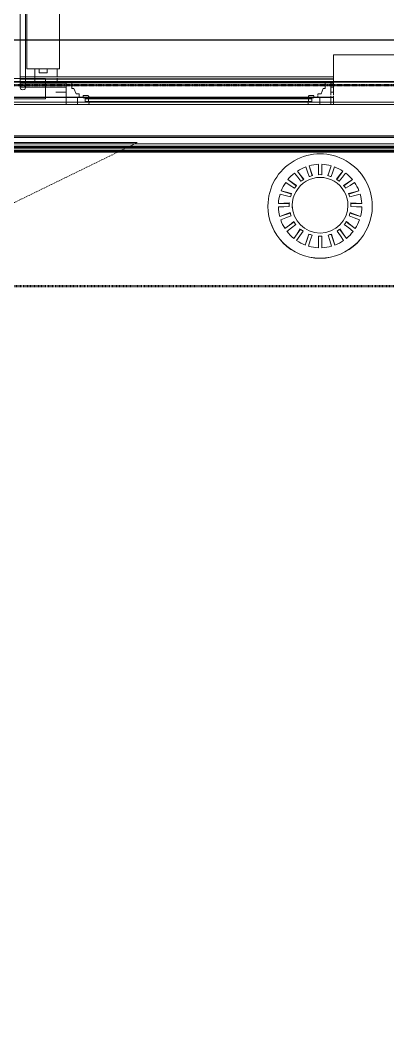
# Model space of a CAD drawing. Header units: inches. Extents: x -4218 to -1830, y 9757 to 12359.
# Drawn here: x -3604.3 to -3551.5, y 11981.6 to 12127.9 of the extents above; entities that cross this region are included whole.
import ezdxf

# ---------------------------------------------------------------- set-up
doc = ezdxf.new("R2010")
doc.units = ezdxf.units.IN
doc.header["$MEASUREMENT"] = 0
doc.linetypes.add('Dash 1_16_', pattern=[0.125, 0.0625, -0.0625])
for name, color, linetype, lineweight in [('A-FLOR-1', 192, 'Continuous', 9), ('A-FLOR-HRAL', 11, 'Continuous', 9), ('A-FLOR-PATT-1', 9, 'Continuous', 9), ('A-GENM', 5, 'Continuous', 9), ('A-GLAZ-1', 151, 'Continuous', 9), ('A-GLAZ-2', 151, 'Continuous', 20), ('A-ROOF-1', 253, 'Dash 1_16_', 9), ('A-ROOF-2', 254, 'Dash 1_16_', 9), ('A-ROOF-3', 7, 'Dash 1_16_', 9), ('A-WALL-1', 113, 'Continuous', 9), ('C-PROP-LINE-1', 91, 'Dash 1_16_', 50), ('M-EQPM', 50, 'Continuous', 9)]:
    doc.layers.add(name, color=color, linetype=linetype, lineweight=lineweight)

# ---------------------------------------------------------------- blocks, each defined once
blk = doc.blocks.new('Basic Wall _ EXT - FIBER CEMENT - LARGE - ___-2505162-BACKGROUND - ROOF PLAN')
at = {"layer": 'A-WALL-1'}
for p, q in [((-3604.25, 12118.91), (-3604.31, 12118.91)), ((-3604.25, 12118.91), (-3604.31, 12118.91)), ((-3604.31, 12118.88), (-3604.25, 12118.88)), ((-3604.25, 12118.88), (-3604.31, 12118.88)), ((-3604.17, 12118.91), (-3604.25, 12118.91)), ((-3604.17, 12118.91), (-3604.25, 12118.91)), ((-3604.25, 12118.88), (-3604.17, 12118.88)), ((-3604.17, 12118.88), (-3604.25, 12118.88)), ((-3604.08, 12118.91), (-3604.17, 12118.91)), ((-3604.08, 12118.91), (-3604.17, 12118.91)), ((-3604.17, 12118.88), (-3604.08, 12118.88)), ((-3604.08, 12118.88), (-3604.17, 12118.88)), ((-3603.98, 12118.91), (-3604.08, 12118.91)), ((-3603.98, 12118.91), (-3604.08, 12118.91)), ((-3604.08, 12118.88), (-3603.98, 12118.88)), ((-3603.98, 12118.88), (-3604.08, 12118.88)), ((-3603.89, 12118.91), (-3603.98, 12118.91)), ((-3603.89, 12118.91), (-3603.98, 12118.91)), ((-3603.98, 12118.88), (-3603.89, 12118.88)), ((-3603.89, 12118.88), (-3603.98, 12118.88)), ((-3603.8, 12118.91), (-3603.88, 12118.91)), ((-3603.8, 12118.91), (-3603.88, 12118.91)), ((-3603.88, 12118.88), (-3603.8, 12118.88)), ((-3603.8, 12118.88), (-3603.88, 12118.88)), ((-3603.72, 12118.91), (-3603.79, 12118.91)), ((-3603.72, 12118.91), (-3603.79, 12118.91)), ((-3603.78, 12118.88), (-3603.72, 12118.88)), ((-3603.72, 12118.88), (-3603.78, 12118.88)), ((-3603.66, 12118.91), (-3603.72, 12118.91)), ((-3603.66, 12118.91), (-3603.72, 12118.91)), ((-3603.72, 12118.88), (-3603.66, 12118.88)), ((-3603.66, 12118.88), (-3603.72, 12118.88)), ((-3600.84, 12118.91), (-3603.61, 12118.91)), ((-3600.84, 12118.91), (-3603.61, 12118.91)), ((-3603.61, 12118.88), (-3600.84, 12118.88)), ((-3600.84, 12118.88), (-3603.61, 12118.88)), ((-3600.73, 12118.91), (-3600.82, 12118.91)), ((-3600.73, 12118.91), (-3600.82, 12118.91)), ((-3600.82, 12118.88), (-3600.73, 12118.88)), ((-3600.73, 12118.88), (-3600.82, 12118.88)), ((-3597.74, 12118.91), (-3600.73, 12118.91)), ((-3597.74, 12118.91), (-3600.73, 12118.91)), ((-3600.73, 12118.88), (-3597.74, 12118.88)), ((-3597.74, 12118.88), (-3600.73, 12118.88)), ((-3559.34, 12118.91), (-3559.71, 12118.91)), ((-3559.34, 12118.91), (-3559.71, 12118.91)), ((-3559.71, 12118.88), (-3559.34, 12118.88)), ((-3559.34, 12118.88), (-3559.71, 12118.88)), ((-3601.21, 12116.87), (-3606.28, 12116.87)), ((-3601.21, 12116.87), (-3606.28, 12116.87)), ((-3606.28, 12116.84), (-3601.2, 12116.84)), ((-3601.2, 12116.84), (-3606.28, 12116.84)), ((-3600.87, 12116.87), (-3601.17, 12116.87)), ((-3600.87, 12116.87), (-3601.17, 12116.87)), ((-3601.17, 12116.84), (-3600.86, 12116.84)), ((-3600.86, 12116.84), (-3601.17, 12116.84)), ((-3600.74, 12116.87), (-3600.84, 12116.87)), ((-3600.74, 12116.87), (-3600.84, 12116.87)), ((-3600.84, 12116.84), (-3600.74, 12116.84)), ((-3600.74, 12116.84), (-3600.84, 12116.84)), ((-3597.74, 12116.87), (-3600.74, 12116.87)), ((-3597.74, 12116.87), (-3600.74, 12116.87)), ((-3600.74, 12116.84), (-3597.74, 12116.84)), ((-3597.74, 12116.84), (-3600.74, 12116.84)), ((-3559.34, 12116.87), (-3559.71, 12116.87)), ((-3559.34, 12116.87), (-3559.71, 12116.87)), ((-3559.71, 12116.84), (-3559.34, 12116.84)), ((-3559.34, 12116.84), (-3559.71, 12116.84))]:
    blk.add_line(p, q, dxfattribs=at)
blk = doc.blocks.new('Basic Wall _ EXT - FIBER CEMENT - LARGE - ___-2162455-BACKGROUND - ROOF PLAN')
at = {"layer": 'A-WALL-1'}
for p, q in [((-3604.31, 12119.8), (-3604.25, 12119.8)), ((-3604.25, 12119.8), (-3604.17, 12119.8)), ((-3604.17, 12119.8), (-3604.08, 12119.8)), ((-3604.08, 12119.8), (-3603.98, 12119.8)), ((-3603.98, 12119.8), (-3603.89, 12119.8)), ((-3603.88, 12119.8), (-3603.8, 12119.8)), ((-3603.79, 12119.8), (-3603.72, 12119.8)), ((-3603.72, 12119.8), (-3603.66, 12119.8)), ((-3603.61, 12119.8), (-3559.34, 12119.8)), ((-3604.25, 12119.5), (-3604.31, 12119.5)), ((-3604.25, 12119.5), (-3604.31, 12119.5)), ((-3604.25, 12119.48), (-3604.31, 12119.48)), ((-3604.25, 12119.46), (-3604.31, 12119.46)), ((-3604.25, 12119.46), (-3604.31, 12119.46)), ((-3604.25, 12119.46), (-3604.31, 12119.46)), ((-3604.17, 12119.5), (-3604.25, 12119.5)), ((-3604.17, 12119.5), (-3604.25, 12119.5)), ((-3604.17, 12119.48), (-3604.25, 12119.48)), ((-3604.17, 12119.46), (-3604.25, 12119.46)), ((-3604.17, 12119.46), (-3604.25, 12119.46)), ((-3604.17, 12119.46), (-3604.25, 12119.46)), ((-3604.08, 12119.5), (-3604.17, 12119.5)), ((-3604.08, 12119.5), (-3604.17, 12119.5)), ((-3604.08, 12119.48), (-3604.17, 12119.48)), ((-3604.08, 12119.46), (-3604.17, 12119.46)), ((-3604.08, 12119.46), (-3604.17, 12119.46)), ((-3604.08, 12119.46), (-3604.17, 12119.46)), ((-3603.98, 12119.5), (-3604.08, 12119.5)), ((-3603.98, 12119.5), (-3604.08, 12119.5)), ((-3603.98, 12119.48), (-3604.08, 12119.48)), ((-3603.98, 12119.46), (-3604.08, 12119.46)), ((-3603.98, 12119.46), (-3604.08, 12119.46)), ((-3603.98, 12119.46), (-3604.08, 12119.46)), ((-3603.89, 12119.5), (-3603.96, 12119.5)), ((-3603.89, 12119.5), (-3603.96, 12119.5)), ((-3603.89, 12119.48), (-3603.95, 12119.48)), ((-3603.89, 12119.46), (-3603.95, 12119.46)), ((-3603.89, 12119.46), (-3603.95, 12119.46)), ((-3603.89, 12119.46), (-3603.95, 12119.46)), ((-3603.8, 12119.5), (-3603.88, 12119.5)), ((-3603.8, 12119.5), (-3603.88, 12119.5)), ((-3603.8, 12119.48), (-3603.88, 12119.48)), ((-3603.8, 12119.46), (-3603.88, 12119.46)), ((-3603.8, 12119.46), (-3603.88, 12119.46)), ((-3603.8, 12119.46), (-3603.88, 12119.46)), ((-3603.72, 12119.5), (-3603.79, 12119.5)), ((-3603.72, 12119.5), (-3603.79, 12119.5)), ((-3603.72, 12119.48), (-3603.79, 12119.48)), ((-3603.72, 12119.46), (-3603.79, 12119.46)), ((-3603.72, 12119.46), (-3603.79, 12119.46)), ((-3603.72, 12119.46), (-3603.79, 12119.46)), ((-3603.66, 12119.5), (-3603.72, 12119.5)), ((-3603.66, 12119.5), (-3603.72, 12119.5)), ((-3603.66, 12119.48), (-3603.72, 12119.48)), ((-3603.66, 12119.46), (-3603.72, 12119.46)), ((-3603.66, 12119.46), (-3603.72, 12119.46)), ((-3603.66, 12119.46), (-3603.72, 12119.46)), ((-3603.14, 12119.5), (-3603.61, 12119.5)), ((-3603.14, 12119.5), (-3603.61, 12119.5)), ((-3603.14, 12119.48), (-3603.61, 12119.48)), ((-3603.14, 12119.46), (-3603.61, 12119.46)), ((-3603.14, 12119.46), (-3603.61, 12119.46)), ((-3603.14, 12119.46), (-3603.61, 12119.46)), ((-3602.36, 12119.5), (-3603.12, 12119.5)), ((-3602.36, 12119.5), (-3603.12, 12119.5)), ((-3602.36, 12119.48), (-3603.11, 12119.48)), ((-3602.36, 12119.46), (-3603.11, 12119.46)), ((-3602.36, 12119.46), (-3603.11, 12119.46)), ((-3602.36, 12119.46), (-3603.11, 12119.46)), ((-3601.68, 12119.5), (-3602.34, 12119.5)), ((-3601.68, 12119.5), (-3602.34, 12119.5)), ((-3601.68, 12119.48), (-3602.33, 12119.48)), ((-3601.68, 12119.46), (-3602.33, 12119.46)), ((-3601.68, 12119.46), (-3602.33, 12119.46)), ((-3601.68, 12119.46), (-3602.33, 12119.46)), ((-3601.17, 12119.5), (-3601.67, 12119.5)), ((-3601.17, 12119.5), (-3601.67, 12119.5)), ((-3601.17, 12119.48), (-3601.67, 12119.48)), ((-3601.17, 12119.46), (-3601.66, 12119.46)), ((-3601.17, 12119.46), (-3601.66, 12119.46)), ((-3601.17, 12119.46), (-3601.66, 12119.46)), ((-3600.84, 12119.5), (-3601.16, 12119.5)), ((-3600.84, 12119.5), (-3601.16, 12119.5)), ((-3600.84, 12119.48), (-3601.16, 12119.48)), ((-3600.84, 12119.46), (-3601.15, 12119.46)), ((-3600.84, 12119.46), (-3601.15, 12119.46)), ((-3600.84, 12119.46), (-3601.15, 12119.46)), ((-3600.73, 12119.5), (-3600.84, 12119.5)), ((-3600.73, 12119.5), (-3600.84, 12119.5)), ((-3600.73, 12119.48), (-3600.84, 12119.48)), ((-3600.73, 12119.46), (-3600.84, 12119.46)), ((-3600.73, 12119.46), (-3600.84, 12119.46)), ((-3600.73, 12119.46), (-3600.84, 12119.46)), ((-3559.34, 12119.5), (-3600.73, 12119.5)), ((-3559.34, 12119.5), (-3600.73, 12119.5)), ((-3559.34, 12119.48), (-3600.73, 12119.48)), ((-3559.34, 12119.46), (-3600.73, 12119.46)), ((-3559.34, 12119.46), (-3600.73, 12119.46)), ((-3559.34, 12119.46), (-3600.73, 12119.46)), ((-3601.21, 12116.87), (-3606.28, 12116.87)), ((-3601.21, 12116.87), (-3606.28, 12116.87)), ((-3606.28, 12116.84), (-3601.2, 12116.84)), ((-3601.2, 12116.84), (-3606.28, 12116.84)), ((-3600.87, 12116.87), (-3601.17, 12116.87)), ((-3600.87, 12116.87), (-3601.17, 12116.87)), ((-3601.17, 12116.84), (-3600.86, 12116.84)), ((-3600.86, 12116.84), (-3601.17, 12116.84)), ((-3600.74, 12116.87), (-3600.84, 12116.87)), ((-3600.74, 12116.87), (-3600.84, 12116.87)), ((-3600.84, 12116.84), (-3600.74, 12116.84)), ((-3600.74, 12116.84), (-3600.84, 12116.84)), ((-3559.34, 12116.87), (-3600.74, 12116.87)), ((-3559.34, 12116.87), (-3600.74, 12116.87)), ((-3600.74, 12116.84), (-3559.34, 12116.84)), ((-3559.34, 12116.84), (-3600.74, 12116.84))]:
    blk.add_line(p, q, dxfattribs=at)
blk = doc.blocks.new('Basic Wall _ EXT - FIBER CEMENT - SMALL - ___-2145929-BACKGROUND - ROOF PLAN')
at = {"layer": 'A-WALL-1'}
for p, q in [((-2061.36, 12125.15), (-3867.29, 12125.15)), ((-2061.36, 12125.15), (-3867.29, 12125.15)), ((-3867.21, 12125.07), (-2061.44, 12125.07)), ((-2061.44, 12125.07), (-3867.21, 12125.07)), ((-2067.39, 12119.12), (-3861.25, 12119.12)), ((-2067.46, 12119.05), (-3861.19, 12119.05)), ((-2067.92, 12118.59), (-3860.73, 12118.59)), ((-2067.92, 12118.59), (-3860.73, 12118.59)), ((-2067.92, 12118.59), (-3860.73, 12118.59)), ((-2070.35, 12116.17), (-3858.3, 12116.17)), ((-2070.35, 12116.17), (-3858.3, 12116.17)), ((-2075.17, 12111.34), (-3853.48, 12111.34)), ((-2075.17, 12111.34), (-3853.48, 12111.34)), ((-2075.25, 12111.26), (-3853.4, 12111.26)), ((-2075.25, 12111.26), (-3853.4, 12111.26)), ((-3853.2, 12111.06), (-2075.45, 12111.06)), ((-2075.45, 12111.06), (-3853.2, 12111.06)), ((-3852.33, 12110.19), (-2076.32, 12110.19)), ((-2076.32, 12110.19), (-3852.33, 12110.19)), ((-2076.67, 12109.84), (-3851.97, 12109.84)), ((-2076.72, 12109.79), (-3851.93, 12109.79)), ((-2076.73, 12109.78), (-3851.92, 12109.78)), ((-3851.85, 12109.72), (-2076.8, 12109.72)), ((-2076.79, 12109.72), (-3851.85, 12109.72)), ((-2076.8, 12109.72), (-3851.85, 12109.72)), ((-2076.8, 12109.71), (-3851.85, 12109.71)), ((-2076.83, 12109.68), (-3851.82, 12109.68)), ((-2076.86, 12109.65), (-3851.78, 12109.65)), ((-3851.71, 12109.57), (-2076.94, 12109.57)), ((-2077.23, 12109.28), (-3851.42, 12109.28)), ((-2077.3, 12109.22), (-3851.35, 12109.22)), ((-2077.42, 12109.09), (-3851.22, 12109.09)), ((-2077.53, 12108.98), (-3851.11, 12108.98))]:
    blk.add_line(p, q, dxfattribs=at)
blk = doc.blocks.new('Window-Double_Hung-Andersen-400_Series-Tilt_Wash - DOUBLE HUNG - COTTAGE - 3RD FLOOR-V80-BACKGROUND - ROOF PLAN')
at = {"layer": 'A-GLAZ-1'}
for p, q in [((-16.29, 2.5), (-15.7, 2.5)), ((-16.29, 2.12), (-15.7, 2.12)), ((-15.82, 2.5), (-15.82, 2.12)), ((-15.7, 2.62), (15.7, 2.62)), ((-15.7, 2.5), (15.7, 2.5)), ((-15.7, 2.12), (15.7, 2.12)), ((-15.7, 2), (15.7, 2)), ((16.29, 2.5), (15.7, 2.5)), ((16.29, 2.12), (15.7, 2.12)), ((15.82, 2.5), (15.82, 2.14))]:
    blk.add_line(p, q, dxfattribs=at)
at = {"layer": 'A-GLAZ-2'}
for p, q in [((19.01, 4.81), (-19.01, 4.81)), ((-19.01, 4.81), (-19.01, 4.56)), ((-18.2, 4.81), (-18.2, 4.56)), ((18.2, 4.81), (18.2, 4.56)), ((19.01, 4.56), (19.01, 4.81)), ((-19.01, 3.44), (-20.51, 3.44)), ((-19.01, 4.34), (-19.01, 4.28)), ((-19.01, 4.22), (-19.01, 4.17)), ((-19.01, 4.16), (-19.01, 4.11)), ((-19.01, 4.11), (-19.01, 3)), ((-19.01, 2.95), (-19.01, 2.9)), ((-18.2, 4.34), (-18.2, 4.28)), ((-18.2, 4.22), (-18.2, 4.17)), ((-18.2, 4.16), (-18.2, 4.11)), ((-18.2, 4.11), (-18.2, 4)), ((-18.2, 4), (-17.92, 4)), ((-17.92, 4), (-17.61, 3.19)), ((-17.61, 3.19), (-17.14, 3.19)), ((-17.14, 3.19), (-17.14, 3)), ((-17.14, 2.95), (-17.14, 2.9)), ((-15.86, 2.97), (-16.57, 2.97)), ((-16.57, 2.9), (-16.57, 2.95)), ((-15.85, 2.95), (-15.82, 2.9)), ((15.84, 2.94), (15.82, 2.9)), ((15.86, 2.97), (16.57, 2.97)), ((16.57, 2.9), (16.57, 2.94)), ((17.61, 3.19), (17.14, 3.19)), ((17.14, 3.17), (17.14, 3)), ((17.14, 2.94), (17.14, 2.9)), ((17.92, 4), (17.61, 3.19)), ((18.2, 4), (17.92, 4)), ((18.2, 4.33), (18.2, 4.28)), ((18.2, 4.22), (18.2, 4.17)), ((18.2, 4.11), (18.2, 4)), ((19.01, 4.28), (19.01, 4.33)), ((19.01, 4.17), (19.01, 4.21)), ((19.01, 3), (19.01, 4.11)), ((19.01, 3.44), (19.39, 3.44)), ((-19.01, 2.89), (-19.01, 2.72)), ((-19.01, 2.69), (-19.01, 2.01)), ((-19.01, 2.01), (-19.01, 1.69)), ((-17.42, 2.75), (-16.57, 2.75)), ((-17.42, 2.69), (-17.42, 2.01)), ((-17.42, 2.01), (-17.42, 1.69)), ((-17.14, 2.89), (-17.14, 2.75)), ((-16.57, 2.72), (-16.57, 2.89)), ((-16.57, 2.62), (-16.57, 2.69)), ((-15.7, 2.62), (-16.57, 2.62)), ((-16.29, 2.62), (-16.29, 2.01)), ((-15.7, 2), (-16.29, 2)), ((-15.82, 2.89), (-15.74, 2.72)), ((-15.78, 1.69), (-15.7, 2)), ((-15.73, 2.69), (-15.7, 2.62)), ((15.73, 2.69), (15.7, 2.62)), ((15.7, 2.62), (16.57, 2.62)), ((15.7, 2), (16.29, 2)), ((15.74, 1.82), (15.7, 2)), ((15.82, 2.89), (15.74, 2.72)), ((15.78, 1.69), (15.75, 1.82)), ((16.29, 2.62), (16.29, 2.01)), ((16.57, 2.72), (16.57, 2.89)), ((17.42, 2.75), (16.57, 2.75)), ((16.57, 2.62), (16.57, 2.69)), ((17.14, 2.89), (17.14, 2.75)), ((17.42, 2.69), (17.42, 2.01)), ((17.42, 2.01), (17.42, 1.86)), ((17.42, 1.85), (17.42, 1.69)), ((19.01, 2.72), (19.01, 2.89)), ((19.01, 2.01), (19.01, 2.69)), ((19.01, 1.9), (19.01, 2.01)), ((19.01, 1.69), (19.01, 1.89))]:
    blk.add_line(p, q, dxfattribs=at)
blk = doc.blocks.new('Family1 - SCUPPER-V155-BACKGROUND - ROOF PLAN')
at = {"layer": 'A-GENM'}
for p, q in [((-5, -2.01), (-5, -1.69)), ((-5, -2.89), (-5, -2.01)), ((-5, -2.94), (-5, -2.9)), ((5, -1.69), (5, -2.01)), ((5, -2.01), (5, -2.89)), ((-5, -4.11), (-5, -3)), ((-5, -4.27), (-5, -4.17)), ((-5, -4.33), (-5, -4.28)), ((-5, -4.39), (-5, -4.34)), ((5, -3), (5, -4.11)), ((5, -4.17), (5, -4.27)), ((5, -4.28), (5, -4.33)), ((5, -4.34), (5, -4.39)), ((-5, -4.97), (-5, -4.56)), ((-5, -8.81), (-5, -4.97)), ((5, -4.56), (5, -4.97)), ((5, -4.97), (5, -8.81)), ((5, -8.81), (-5, -8.81))]:
    blk.add_line(p, q, dxfattribs=at)
blk = doc.blocks.new('Railing - Baluster_01-V161-BACKGROUND - ROOF PLAN')
at = {"layer": 'A-FLOR-HRAL'}
for p, q in [((-0.59, 1.18), (0.59, 1.18)), ((-0.59, 0.59), (-0.59, 1.18)), ((0.59, 1.18), (0.59, 0.59))]:
    blk.add_line(p, q, dxfattribs=at)
blk = doc.blocks.new('Railing - Railing-2700290-BACKGROUND - ROOF PLAN')
at = {"layer": 'A-FLOR-HRAL'}
for p, q in [((-3598.7, 12184.2), (-3712.75, 12184.2)), ((-3712.75, 12184.2), (-3712.75, 12125.15)), ((-3598.7, 12125.15), (-3598.7, 12184.2)), ((-3708.02, 12179.48), (-3603.42, 12179.48)), ((-3708.02, 12125.15), (-3708.02, 12179.48)), ((-3603.42, 12179.48), (-3603.42, 12125.15)), ((-3712.75, 12125.15), (-3712.75, 12125.07)), ((-3712.75, 12125.07), (-3712.75, 12120.95)), ((-3708.02, 12125.07), (-3708.02, 12125.15)), ((-3708.02, 12120.95), (-3708.02, 12125.07)), ((-3603.42, 12125.15), (-3603.42, 12125.07)), ((-3603.42, 12125.07), (-3603.42, 12120.95)), ((-3598.7, 12125.07), (-3598.7, 12125.15)), ((-3598.7, 12120.95), (-3598.7, 12125.07)), ((-3712.51, 12120.95), (-3712.75, 12120.95)), ((-3712.28, 12120.95), (-3712.51, 12120.95)), ((-3708.5, 12120.95), (-3712.28, 12120.95)), ((-3708.02, 12120.95), (-3708.5, 12120.95)), ((-3603.19, 12120.95), (-3603.42, 12120.95)), ((-3603.07, 12120.95), (-3603.19, 12120.95)), ((-3602.95, 12120.95), (-3603.07, 12120.95)), ((-3599.17, 12120.95), (-3602.95, 12120.95)), ((-3598.7, 12120.95), (-3599.17, 12120.95))]:
    blk.add_line(p, q, dxfattribs=at)
for points, knots in [([(-3712.75, 12184.2), (-3712.75, 12184.2), (-3712.74, 12184.19), (-3712.71, 12184.17), (-3712.69, 12184.14), (-3712.66, 12184.11), (-3712.63, 12184.08), (-3712.6, 12184.06), (-3712.56, 12184.02), (-3712.52, 12183.97), (-3712.49, 12183.94), (-3712.45, 12183.9), (-3712.38, 12183.83), (-3712.32, 12183.77), (-3712.28, 12183.73)], [0, 0, 0, 0, 0.166667, 0.25, 0.333333, 0.416667, 0.458333, 0.5, 0.583333, 0.666667, 0.708333, 0.75, 0.833333, 1, 1, 1, 1]), ([(-3598.7, 12184.2), (-3598.7, 12184.2), (-3598.71, 12184.19), (-3598.73, 12184.17), (-3598.76, 12184.14), (-3598.79, 12184.11), (-3598.82, 12184.08), (-3598.84, 12184.06), (-3598.88, 12184.02), (-3598.93, 12183.97), (-3598.96, 12183.94), (-3599, 12183.9), (-3599.07, 12183.83), (-3599.13, 12183.77), (-3599.17, 12183.73)], [0, 0, 0, 0, 0.166667, 0.25, 0.333333, 0.416667, 0.458333, 0.5, 0.583333, 0.666667, 0.708333, 0.75, 0.833333, 1, 1, 1, 1]), ([(-3708.5, 12179.95), (-3708.45, 12179.91), (-3708.39, 12179.85), (-3708.32, 12179.77), (-3708.27, 12179.72), (-3708.23, 12179.69), (-3708.2, 12179.65), (-3708.17, 12179.62), (-3708.14, 12179.59), (-3708.12, 12179.57), (-3708.09, 12179.54), (-3708.06, 12179.51), (-3708.03, 12179.49), (-3708.02, 12179.48), (-3708.02, 12179.48)], [0, 0, 0, 0, 0.166667, 0.25, 0.333333, 0.375, 0.416667, 0.5, 0.541667, 0.583333, 0.666667, 0.75, 0.833333, 1, 1, 1, 1]), ([(-3602.95, 12179.95), (-3602.99, 12179.91), (-3603.05, 12179.85), (-3603.13, 12179.77), (-3603.18, 12179.72), (-3603.21, 12179.69), (-3603.25, 12179.65), (-3603.28, 12179.62), (-3603.31, 12179.59), (-3603.33, 12179.57), (-3603.36, 12179.54), (-3603.39, 12179.51), (-3603.42, 12179.49), (-3603.42, 12179.48), (-3603.42, 12179.48)], [0, 0, 0, 0, 0.166667, 0.25, 0.333333, 0.375, 0.416667, 0.5, 0.541667, 0.583333, 0.666667, 0.75, 0.833333, 1, 1, 1, 1])]:
    blk.add_open_spline(points, degree=3, knots=knots, dxfattribs=at)
at = {"rotation": 180}
blk.add_blockref('Railing - Baluster_01-V161-BACKGROUND - ROOF PLAN', (-3601.06, 12121.54), dxfattribs=at)
blk = doc.blocks.new('Walls 71 - Walls 1-2571845-BACKGROUND - ROOF PLAN')
at = {"layer": 'A-WALL-1'}
for p, q in [((-3604.36, 12125.15), (-3604.36, 12179.48)), ((-3603.61, 12179.48), (-3603.61, 12125.15)), ((-3604.36, 12125.07), (-3604.36, 12125.15)), ((-3604.36, 12119.58), (-3604.36, 12125.07)), ((-3603.61, 12125.15), (-3603.61, 12125.07)), ((-3603.61, 12125.07), (-3603.61, 12119.58)), ((-3607.23, 12119.12), (-3607.23, 12119.58)), ((-3604.36, 12119.58), (-3607.23, 12119.58)), ((-3607.23, 12119.58), (-3600.73, 12119.58)), ((-3604.36, 12119.12), (-3604.36, 12119.58)), ((-3604.25, 12119.58), (-3604.31, 12119.58)), ((-3604.17, 12119.58), (-3604.25, 12119.58)), ((-3604.08, 12119.58), (-3604.17, 12119.58)), ((-3603.98, 12119.58), (-3604.08, 12119.58)), ((-3603.89, 12119.58), (-3603.98, 12119.58)), ((-3603.79, 12119.58), (-3603.88, 12119.58)), ((-3603.72, 12119.58), (-3603.79, 12119.58)), ((-3603.66, 12119.58), (-3603.71, 12119.58)), ((-3603.61, 12119.58), (-3603.61, 12119.12)), ((-3600.73, 12119.58), (-3603.6, 12119.58)), ((-3600.73, 12119.58), (-3600.73, 12119.12)), ((-3607.23, 12118.71), (-3607.23, 12119.12)), ((-3607.23, 12118.5), (-3607.23, 12118.55)), ((-3607.23, 12118.43), (-3607.23, 12118.49)), ((-3607.23, 12118.32), (-3607.23, 12118.43)), ((-3607.23, 12118.27), (-3607.23, 12118.31)), ((-3607.23, 12117.15), (-3607.23, 12118.26)), ((-3604.36, 12118.71), (-3604.36, 12119.12)), ((-3604.36, 12118.5), (-3604.36, 12118.55)), ((-3604.36, 12118.43), (-3604.36, 12118.49)), ((-3604.36, 12118.32), (-3604.36, 12118.43)), ((-3603.61, 12119.12), (-3603.61, 12118.71)), ((-3603.61, 12118.55), (-3603.61, 12118.5)), ((-3603.61, 12118.49), (-3603.61, 12118.43)), ((-3603.61, 12118.43), (-3603.61, 12118.32)), ((-3600.73, 12119.12), (-3600.73, 12118.71)), ((-3600.73, 12118.55), (-3600.73, 12118.5)), ((-3600.73, 12118.49), (-3600.73, 12118.43)), ((-3600.73, 12118.43), (-3600.73, 12118.32)), ((-3600.73, 12118.31), (-3600.73, 12118.27)), ((-3600.73, 12118.26), (-3600.73, 12117.15)), ((-3607.23, 12117.05), (-3607.23, 12117.1)), ((-3607.23, 12116.64), (-3607.23, 12117.04)), ((-3600.73, 12117.1), (-3600.73, 12117.05)), ((-3600.73, 12117.04), (-3600.73, 12116.64)), ((-3600.73, 12116.64), (-3607.23, 12116.64)), ((-3607.23, 12116.64), (-3607.12, 12116.64)), ((-3607.12, 12116.64), (-3603.98, 12116.64)), ((-3603.98, 12116.64), (-3600.73, 12116.64))]:
    blk.add_line(p, q, dxfattribs=at)
for start_param, end_param in [(3.173858, 4.18879), (2.639825, 2.820003), (2.401253, 2.608415), (2.120607, 2.356194), (4.18879, 6.25092), (1.696161, 2.069883), (1.071709, 1.445432), (0.785398, 1.020922), (0.533178, 0.740265)]:
    blk.add_ellipse((-3603.98, 12118.27), major_axis=(0.375, 0), ratio=0.86769, start_param=start_param, end_param=end_param, dxfattribs=at)
blk = doc.blocks.new('22142613 - Roof Drains - Type A - 15_ Strainer - 8_ Drain-V175-BACKGROUND - ROOF PLAN')
at = {"layer": 'M-EQPM'}
for p, q in [((-2637.44, 12105.59), (-2637.91, 12107.01)), ((-2634.74, 12107.01), (-2635.2, 12105.59)), ((-2639.74, 12104.13), (-2640.97, 12105.02)), ((-2638.71, 12105.04), (-2639.59, 12106.26)), ((-2633.06, 12106.26), (-2633.94, 12105.04)), ((-2631.68, 12105.02), (-2632.91, 12104.13)), ((-2640.44, 12102.94), (-2641.91, 12103.41)), ((-2630.74, 12103.41), (-2632.21, 12102.94)), ((-2643.82, 12101.23), (-2643.82, 12101.21)), ((-2640.74, 12101.59), (-2642.31, 12101.59)), ((-2640.32, 12101.21), (-2640.32, 12100.99)), ((-2632.32, 12100.99), (-2632.32, 12101.21)), ((-2630.33, 12101.59), (-2631.91, 12101.59)), ((-2628.82, 12101.21), (-2628.82, 12101.23)), ((-2640.61, 12100.21), (-2642.13, 12099.71)), ((-2630.52, 12099.71), (-2632.04, 12100.21)), ((-2640.05, 12098.94), (-2641.37, 12097.98)), ((-2639.13, 12097.9), (-2640.1, 12096.57)), ((-2632.55, 12096.57), (-2633.51, 12097.9)), ((-2631.28, 12097.98), (-2632.59, 12098.94)), ((-2637.93, 12097.19), (-2638.45, 12095.62)), ((-2634.2, 12095.62), (-2634.71, 12097.19))]:
    blk.add_line(p, q, dxfattribs=at)
at = {"layer": 'M-EQPM', "flags": 128}
for points in [[(-2637.9, 12105.45), (-2638.14, 12106.16), (-2638.38, 12106.86)], [(-2637.91, 12107.01), (-2637.66, 12106.31), (-2637.42, 12105.6)], [(-2636.57, 12105.73), (-2636.57, 12106.48), (-2636.57, 12107.22)], [(-2636.07, 12107.22), (-2636.07, 12106.48), (-2636.07, 12105.73)], [(-2635.23, 12105.6), (-2634.99, 12106.31), (-2634.74, 12107.01)], [(-2634.27, 12106.86), (-2634.51, 12106.16), (-2634.75, 12105.45)], [(-2640.97, 12105.02), (-2640.33, 12104.6), (-2639.69, 12104.18)], [(-2639.07, 12104.78), (-2639.54, 12105.37), (-2640, 12105.97)], [(-2639.59, 12106.26), (-2639.13, 12105.66), (-2638.66, 12105.07)], [(-2633.98, 12105.07), (-2633.52, 12105.66), (-2633.06, 12106.26)], [(-2632.65, 12105.97), (-2633.11, 12105.37), (-2633.57, 12104.78)], [(-2632.95, 12104.18), (-2632.31, 12104.6), (-2631.68, 12105.02)], [(-2640, 12103.78), (-2640.63, 12104.2), (-2641.27, 12104.62)], [(-2631.38, 12104.62), (-2632.01, 12104.2), (-2632.65, 12103.78)], [(-2640.58, 12102.54), (-2641.32, 12102.74), (-2642.07, 12102.94)], [(-2641.91, 12103.41), (-2641.16, 12103.21), (-2640.41, 12103.01)], [(-2632.24, 12103.01), (-2631.49, 12103.21), (-2630.74, 12103.41)], [(-2630.57, 12102.94), (-2631.32, 12102.74), (-2632.07, 12102.54)], [(-2640.75, 12101.17), (-2641.53, 12101.13), (-2642.32, 12101.09)], [(-2642.31, 12101.59), (-2641.52, 12101.63), (-2640.73, 12101.67)], [(-2631.91, 12101.67), (-2631.12, 12101.63), (-2630.33, 12101.59)], [(-2630.33, 12101.09), (-2631.11, 12101.13), (-2631.9, 12101.17)], [(-2642.13, 12099.71), (-2641.38, 12100), (-2640.63, 12100.29)], [(-2640.49, 12099.81), (-2641.23, 12099.52), (-2641.98, 12099.24)], [(-2630.66, 12099.24), (-2631.41, 12099.52), (-2632.16, 12099.81)], [(-2632.02, 12100.29), (-2631.27, 12100), (-2630.52, 12099.71)], [(-2641.37, 12097.98), (-2640.73, 12098.49), (-2640.09, 12098.99)], [(-2639.81, 12098.58), (-2640.44, 12098.08), (-2641.08, 12097.57)], [(-2640.1, 12096.57), (-2639.64, 12097.25), (-2639.17, 12097.93)], [(-2633.47, 12097.93), (-2633.01, 12097.25), (-2632.55, 12096.57)], [(-2631.57, 12097.57), (-2632.2, 12098.08), (-2632.84, 12098.58)], [(-2632.55, 12098.99), (-2631.92, 12098.49), (-2631.28, 12097.98)], [(-2638.77, 12097.63), (-2639.24, 12096.95), (-2639.7, 12096.27)], [(-2638.45, 12095.62), (-2638.2, 12096.41), (-2637.96, 12097.2)], [(-2637.48, 12097.04), (-2637.73, 12096.25), (-2637.97, 12095.46)], [(-2636.57, 12095.23), (-2636.57, 12096.06), (-2636.57, 12096.89)], [(-2636.07, 12096.89), (-2636.07, 12096.06), (-2636.07, 12095.23)], [(-2634.68, 12095.46), (-2634.92, 12096.25), (-2635.16, 12097.04)], [(-2634.69, 12097.2), (-2634.45, 12096.41), (-2634.2, 12095.62)], [(-2632.95, 12096.27), (-2633.41, 12096.95), (-2633.87, 12097.63)]]:
    blk.add_lwpolyline(points, dxfattribs=at)
at = {"layer": 'M-EQPM'}
for centre, major_axis, start_param, end_param in [((-2636.32, 12101.23), (7.5, 0), 0, 3.141593), ((-2636.32, 12101.23), (6, 0), 1.921009, 2.146732), ((-2636.32, 12101.23), (6, 0), 1.612475, 1.83765), ((-2636.32, 12101.23), (6, 0), 1.303943, 1.529118), ((-2636.32, 12101.23), (6, 0), 0.994861, 1.220584), ((-2636.32, 12101.23), (6, 0), 2.230094, 2.456861), ((-2636.32, 12101.34), (4, 0), 0, 3.141593), ((-2636.32, 12101.31), (4.43, 0), 2.128072, 2.241119), ((-2636.32, 12101.31), (4.43, 0), 1.820803, 1.933842), ((-2636.32, 12101.31), (4.43, 0), 1.514279, 1.627314), ((-2636.32, 12101.31), (4.43, 0), 1.207751, 1.32079), ((-2636.32, 12101.31), (4.43, 0), 0.900473, 1.013521), ((-2636.32, 12101.23), (6, 0), 0.684732, 0.911499), ((-2636.32, 12101.23), (6, 0), 2.540227, 2.768432), ((-2636.32, 12101.31), (4.43, 0), 2.43676, 2.549818), ((-2636.32, 12101.31), (4.43, 0), 0.591774, 0.704832), ((-2636.32, 12101.23), (6, 0), 0.373161, 0.601365), ((-2636.32, 12101.23), (6, 0), 2.851802, 3.081699), ((-2636.32, 12101.31), (4.43, 0), 2.747406, 2.860472), ((-2636.32, 12101.31), (4.43, 0), 0.28112, 0.394187), ((-2636.32, 12101.23), (6, 0), 0.059893, 0.289791), ((-2636.32, 12101.23), (7.5, 0), 3.141593, 6.283185), ((-2636.32, 12101.21), (7.5, 0), 3.141593, 6.283185), ((-2636.32, 12101.23), (6, 0), 3.16507, 3.39675), ((-2636.32, 12101.31), (4.43, 0), 3.060354, 3.141593), ((-2636.32, 12101.31), (4.43, 0), 3.141593, 3.173424), ((-2636.32, 12101.34), (4, 0), 3.141593, 6.283185), ((-2636.32, 12101.31), (4.43, 0), 0, 0.081239), ((-2636.32, 12101.31), (4.43, 0), 6.251354, 6.283185), ((-2636.32, 12101.23), (6, 0), 6.028028, 6.259707), ((-2636.32, 12101.23), (6, 0), 3.48012, 3.713498), ((-2636.32, 12101.31), (4.43, 0), 3.375724, 3.488791), ((-2636.32, 12101.31), (4.43, 0), 5.935987, 6.049054), ((-2636.32, 12101.23), (6, 0), 5.71128, 5.944658), ((-2636.32, 12101.31), (4.43, 0), 3.693397, 3.806455), ((-2636.32, 12101.31), (4.43, 0), 4.013027, 4.126075), ((-2636.32, 12101.31), (4.43, 0), 5.298703, 5.411751), ((-2636.32, 12101.31), (4.43, 0), 5.618323, 5.731381), ((-2636.32, 12101.23), (6, 0), 3.796864, 4.031687), ((-2636.32, 12101.23), (6, 0), 4.11505, 4.350924), ((-2636.32, 12101.31), (4.43, 0), 4.334077, 4.447116), ((-2636.32, 12101.31), (4.43, 0), 4.655871, 4.768907), ((-2636.32, 12101.31), (4.43, 0), 4.977662, 5.090701), ((-2636.32, 12101.23), (6, 0), 5.073854, 5.309728), ((-2636.32, 12101.23), (6, 0), 5.393091, 5.627914), ((-2636.32, 12101.23), (6, 0), 4.434283, 4.67071), ((-2636.32, 12101.23), (6, 0), 4.754068, 4.990495)]:
    blk.add_ellipse(centre, major_axis=major_axis, ratio=0.999788, start_param=start_param, end_param=end_param, dxfattribs=at)
blk = doc.blocks.new('Family - ___-2835860-BACKGROUND - ROOF PLAN')
at = {"layer": 'C-PROP-LINE-1'}
blk.add_line((-2636.92, 12118.59), (-3860.72, 12118.59), dxfattribs=at)
blk = doc.blocks.new('Family - ___-2835903-BACKGROUND - ROOF PLAN')
at = {"layer": 'C-PROP-LINE-1'}
blk.add_line((-2096.45, 12089.69), (-3831.82, 12089.69), dxfattribs=at)
blk = doc.blocks.new('Family - ___-2835932-BACKGROUND - ROOF PLAN')
at = {"layer": 'C-PROP-LINE-1'}
blk.add_line((-2067.55, 12118.59), (-3860.72, 12118.59), dxfattribs=at)

msp = doc.modelspace()

# ---------------------------------------------------------------- hatches: boundary and pattern name
at = {"layer": 'A-FLOR-PATT-1'}
h = msp.add_hatch(dxfattribs=at)
h.set_pattern_fill('FP_25', color=256, style=0, pattern_type=2)
h.set_pattern_definition([(270, (-4374.259, 11076.839), (4, 2e-16), []), (0, (-4374.259, 11076.839), (8, 8), [4, -28]), (0, (-4370.259, 11060.839), (8, 8), [4, -28])])
h.paths.add_polyline_path([(-3603.72, 12118.95), (-3599.06, 12118.95), (-3599.06, 12120.95), (-3600.47, 12120.95), (-3600.47, 12120.36), (-3601.65, 12120.36), (-3601.65, 12120.95), (-3603.42, 12120.95), (-3603.46, 12179.48), (-3708.02, 12179.48), (-3708.04, 12120.95), (-3712.39, 12120.95), (-3712.39, 12118.96), (-3603.72, 12118.95)], flags=0)

# ---------------------------------------------------------------- linework, layer by layer
at = {"layer": 'A-FLOR-1'}
for p, q in [((-3599.06, 12119.79), (-3599.06, 12120.95)), ((-3599.06, 12119.5), (-3599.06, 12119.63)), ((-3604.31, 12118.95), (-3604.25, 12118.95)), ((-3604.25, 12118.95), (-3604.17, 12118.95)), ((-3604.17, 12118.95), (-3604.08, 12118.95)), ((-3604.08, 12118.95), (-3603.98, 12118.95)), ((-3603.98, 12118.95), (-3603.89, 12118.95)), ((-3603.88, 12118.95), (-3603.8, 12118.95)), ((-3603.79, 12118.95), (-3603.72, 12118.95)), ((-3603.72, 12118.95), (-3603.66, 12118.95)), ((-3603.61, 12118.95), (-3600.84, 12118.95)), ((-3600.82, 12118.95), (-3599.06, 12118.95)), ((-3599.06, 12118.95), (-3599.06, 12119.46))]:
    msp.add_line(p, q, dxfattribs=at)
at = {"layer": 'A-ROOF-1'}
for p, q in [((-2076.17, 12115.84), (-3852.47, 12115.84)), ((-3588.83, 12109.71), (-3588.89, 12109.68))]:
    msp.add_line(p, q, dxfattribs=at)
at = {"layer": 'A-ROOF-2'}
for p, q in [((-3589.6, 12109.34), (-3589.68, 12109.3)), ((-3589.36, 12109.45), (-3589.59, 12109.34)), ((-3589.15, 12109.56), (-3589.21, 12109.53)), ((-3589.06, 12109.6), (-3589.14, 12109.56)), ((-3588.72, 12109.76), (-3588.81, 12109.72)), ((-3588.49, 12109.88), (-3588.69, 12109.78)), ((-3587.55, 12110.34), (-3588.47, 12109.89)), ((-3589.78, 12109.25), (-3589.84, 12109.22)), ((-3589.69, 12109.29), (-3589.76, 12109.26))]:
    msp.add_line(p, q, dxfattribs=at)
at = {"layer": 'A-ROOF-3'}
msp.add_line((-3589.86, 12109.21), (-3851.35, 11981.63), dxfattribs=at)
at = {"layer": 'A-WALL-1'}
for p, q in [((-3860.73, 12118.59), (-2067.92, 12118.59)), ((-3603.69, 12118.34), (-3604.31, 12118.34)), ((-3597.74, 12118.34), (-3603.61, 12118.34)), ((-3597.74, 12118.49), (-3597.74, 12118.43)), ((-3597.74, 12118.37), (-3597.74, 12118.32)), ((-3597.74, 12118.31), (-3597.74, 12118.27)), ((-3597.74, 12118.26), (-3597.74, 12117.15)), ((-3559.71, 12118.43), (-3559.71, 12118.48)), ((-3559.71, 12118.32), (-3559.71, 12118.37)), ((-3559.34, 12118.34), (-3559.71, 12118.34)), ((-3559.71, 12117.15), (-3559.71, 12118.26)), ((-3559.34, 12118.54), (-3559.34, 12118.5)), ((-3559.34, 12118.49), (-3559.34, 12118.43)), ((-3559.34, 12118.42), (-3559.34, 12118.32)), ((-3559.34, 12118.26), (-3559.34, 12117.15)), ((-3597.74, 12117.1), (-3597.74, 12117.05)), ((-3597.74, 12117.04), (-3597.74, 12116.87)), ((-3597.74, 12116.84), (-3597.74, 12115.84)), ((-3559.71, 12116.87), (-3559.71, 12117.04)), ((-3559.71, 12116.05), (-3559.71, 12116.84)), ((-3559.34, 12117.04), (-3559.34, 12115.84)), ((-3852.47, 12115.84), (-2076.17, 12115.84)), ((-3559.71, 12115.84), (-3559.71, 12116.04)), ((-3587.55, 12110.34), (-3852.47, 12110.34)), ((-2076.8, 12109.71), (-3851.85, 12109.71)), ((-3588.81, 12109.72), (-3588.72, 12109.76)), ((-3588.69, 12109.78), (-3588.49, 12109.88)), ((-3588.47, 12109.89), (-3587.55, 12110.34))]:
    msp.add_line(p, q, dxfattribs=at)

# ---------------------------------------------------------------- block references
at = {"layer": 'A-FLOR-HRAL'}
msp.add_blockref('Railing - Railing-2700290-BACKGROUND - ROOF PLAN', (0, 0), dxfattribs=at)
at = {"layer": 'A-GENM', "rotation": 180}
msp.add_blockref('Family1 - SCUPPER-V155-BACKGROUND - ROOF PLAN', (-3554.34, 12114.15), dxfattribs=at)
at = {"layer": 'A-GLAZ-1'}
msp.add_blockref('Window-Double_Hung-Andersen-400_Series-Tilt_Wash - DOUBLE HUNG - COTTAGE - 3RD FLOOR-V80-BACKGROUND - ROOF PLAN', (-3578.72, 12114.15), dxfattribs=at)
at = {"layer": 'A-WALL-1'}
for name in ['Walls 71 - Walls 1-2571845-BACKGROUND - ROOF PLAN', 'Basic Wall _ EXT - FIBER CEMENT - SMALL - ___-2145929-BACKGROUND - ROOF PLAN', 'Basic Wall _ EXT - FIBER CEMENT - LARGE - ___-2162455-BACKGROUND - ROOF PLAN', 'Basic Wall _ EXT - FIBER CEMENT - LARGE - ___-2505162-BACKGROUND - ROOF PLAN']:
    msp.add_blockref(name, (0, 0), dxfattribs=at)
at = {"layer": 'C-PROP-LINE-1'}
for name in ['Family - ___-2835860-BACKGROUND - ROOF PLAN', 'Family - ___-2835932-BACKGROUND - ROOF PLAN', 'Family - ___-2835903-BACKGROUND - ROOF PLAN']:
    msp.add_blockref(name, (0, 0), dxfattribs=at)
at = {"layer": 'M-EQPM'}
msp.add_blockref('22142613 - Roof Drains - Type A - 15_ Strainer - 8_ Drain-V175-BACKGROUND - ROOF PLAN', (-924.93, 0), dxfattribs=at)

doc.saveas('drawing.dxf')
